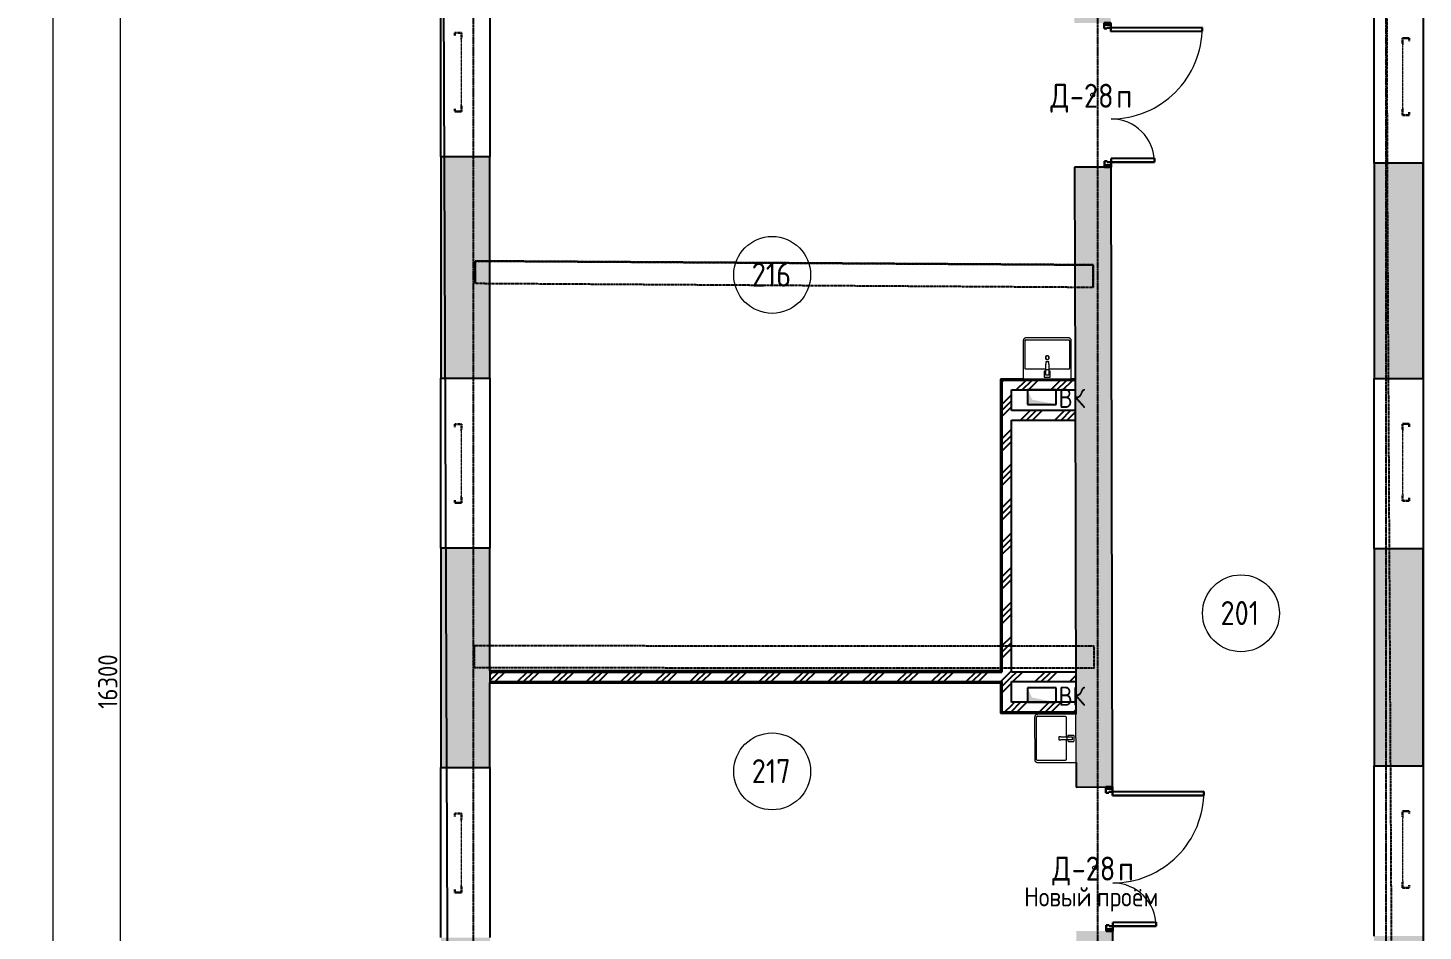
# Model space of a CAD drawing. Header units: millimetres. Extents: x -129048 to 476301, y -5853 to 215316.
# Drawn here: x 97563 to 112083, y 26261 to 35659 of the extents above; entities that cross this region are included whole.
import ezdxf

# ---------------------------------------------------------------- set-up
doc = ezdxf.new("R2010")
doc.units = ezdxf.units.MM
for name, pattern in [('ADSK_Линия сетки', [25, 20, -2.5, 0, -2.5]), ('ADSK_Сверху', [4.5, 3, -1.5]), ('ADSK_Снесено', [4.5, 3, -1.5])]:
    doc.linetypes.add(name, pattern=pattern)
for name, color, linetype, lineweight, true_color in [('_ Окна', 5, 'Continuous', 30, 0x0000ff), ('Линии', 7, 'Continuous', 9, 0x00a600), ('Стены внутренние', 5, 'Continuous', 18, 0x0000ff), ('Стены наружные', 1, 'ADSK_Снесено', 18, 0xff0000), ('Стены штриховка', 5, 'Continuous', 18, 0x0000ff)]:
    doc.layers.add(name, color=color, linetype=linetype, lineweight=lineweight, true_color=true_color)
for name, color, linetype, lineweight in [('Аннотация', 7, 'Continuous', 9), ('Двери', 251, 'Continuous', 18), ('Каркас', 7, 'Continuous', 18), ('Марки дверей', 7, 'Continuous', 20), ('Марки помещений', 7, 'Continuous', 20), ('Окна', 251, 'Continuous', 18), ('Перекрытие', 7, 'Continuous', 18), ('Сантехника', 251, 'Continuous', 18), ('Узлы', 7, 'Continuous', 18)]:
    doc.layers.add(name, color=color, linetype=linetype, lineweight=lineweight)
doc.styles.add('GOST Common_1', font='GOST Common_0.ttf', dxfattribs={"width": 0.9, "height": 200})
doc.styles.add('GOST Common_2', font='GOST Common_0.ttf', dxfattribs={"width": 0.9, "height": 250})
doc.dimstyles.new('ADSK_Основной_2_5_мм', dxfattribs={"dimscale": 304.8, "dimtxt": 251.428749, "dimasz": 0.463911, "dimexe": 0.492126, "dimexo": 0.492126, "dimgap": 0.098425, "dimtad": 1, "dimdec": 1, "dimrnd": 0.1, "dimdsep": 46, "dimtxsty": 'GOST Common_1', "dimblk1": 'OBLIQUE', "dimblk2": 'OBLIQUE', "dimsah": 1, "dimcen": 0.09, "dimdle": 0.492126, "dimazin": 2, "dimtfac": 1, "dimtdec": 4, "dimtix": 1, "dimtmove": 0, "dimatfit": 3, "dimfxl": 1, "dimtvp": 1, "dimtfill": 1, "dimtolj": 1, "dimtzin": 0, "dimlwd": 20, "dimlwe": 20, "dimarcsym": 2})
pattern_1 = [(45, (108139.4, 150), (-179.6051, 179.6051), []), (45, (108202.9, 150), (0, 359.2102), []), (45, (108075.9, 150), (0, 359.2102), [])]

# ---------------------------------------------------------------- blocks, each defined once
blk = doc.blocks.new('Витраж-тент со смещением вовне - 60мм 30 сдвиг-1466956-02 План 2-го этажа маркировочный')
at = {"layer": '_ Окна', "color": 161, "linetype": 'ADSK_Сверху', "true_color": 0xaaaaff}
for p, q in [((-410, 25), (-410, -45)), ((-410, 25), (-380, 25)), ((-410, -45), (-410, 25)), ((410, 25), (380, 25)), ((410, -45), (410, 25)), ((410, -45), (410, 25)), ((-350, -45), (-410, -45)), ((-350, -35), (-350, -45)), ((350, -35), (350, -45)), ((350, -45), (410, -45))]:
    blk.add_line(p, q, dxfattribs=at)
at = {"layer": 'Окна', "color": 161, "linetype": 'ADSK_Сверху', "true_color": 0xaaaaff}
blk.add_line((-350, -45), (350, -45), dxfattribs=at)
blk = doc.blocks.new('Витраж-тент со смещением вовне - 60мм 30 сдвиг-1466943-02 План 2-го этажа маркировочный')
at = {"layer": '_ Окна', "color": 161, "linetype": 'ADSK_Сверху', "true_color": 0xaaaaff}
for p, q in [((-400, 25), (-400, -45)), ((-400, 25), (-370, 25)), ((-400, -45), (-400, 25)), ((400, 25), (370, 25)), ((400, -45), (400, 25)), ((400, -45), (400, 25)), ((-340, -45), (-400, -45)), ((-340, -35), (-340, -45)), ((340, -35), (340, -45)), ((340, -45), (400, -45))]:
    blk.add_line(p, q, dxfattribs=at)
at = {"layer": 'Окна', "color": 161, "linetype": 'ADSK_Сверху', "true_color": 0xaaaaff}
blk.add_line((-340, -45), (340, -45), dxfattribs=at)
blk = doc.blocks.new('AC_Дверь_Двупольная - Д-28п 1500х2200h-2039725-02 План 2-го этажа маркировочный')
at = {"layer": 'Двери', "lineweight": 30}
for p, q in [((-700, 1140), (-660, 1140)), ((-700, 190), (-700, 1140)), ((-660, 1140), (-660, 190)), ((700, 640), (660, 640)), ((660, 640), (660, 190)), ((700, 190), (700, 640)), ((-750, 190), (-730, 190)), ((-750, 120), (-750, 190)), ((-730, 190), (-700, 190)), ((-730, 120), (-730, 190)), ((-730, 190), (-730, 120)), ((-660, 190), (-700, 190)), ((-700, 190), (-700, 150)), ((-700, 150), (-690, 150)), ((-690, 150), (-690, 120)), ((660, 190), (700, 190)), ((700, 150), (690, 150)), ((690, 150), (690, 120)), ((730, 190), (700, 190)), ((700, 190), (700, 150)), ((730, 120), (730, 190)), ((750, 190), (730, 190)), ((730, 190), (730, 120)), ((750, 120), (750, 190)), ((-730, 120), (-750, 120)), ((-690, 120), (-730, 120)), ((690, 120), (730, 120)), ((730, 120), (750, 120))]:
    blk.add_line(p, q, dxfattribs=at)
at = {"layer": 'Двери'}
for centre, radius, start, end in [((-700, 190), 950, 360, 90), ((700, 190), 450, 90, 180)]:
    blk.add_arc(centre, radius, start, end, dxfattribs=at)
blk = doc.blocks.new('Parametric_Porcelain_bathroom_sink_20774 - 500х430мм-2098792-02 План 2-го этажа маркировочный')
at = {"layer": 'Сантехника'}
for p, q in [((-125, 540), (-125, 140)), ((-105, 253), (-105, 540)), ((345, 570), (-95, 570)), ((-95, 550), (345, 550)), ((355, 540), (355, 253)), ((375, 140), (375, 540)), ((140, 319), (110, 319)), ((110, 319), (110, 296)), ((140, 319), (110, 319)), ((110, 236), (110, 296)), ((140, 296), (140, 319)), ((140, 296), (140, 236)), ((110, 243), (-95, 243)), ((93, 221), (93, 162)), ((110, 223), (95, 223)), ((95, 160), (155, 160)), ((110, 201), (110, 236)), ((140, 236), (110, 236)), ((110, 181), (110, 201)), ((140, 181), (110, 181)), ((345, 243), (140, 243)), ((140, 236), (140, 201)), ((155, 223), (140, 223)), ((140, 201), (140, 181)), ((156, 162), (156, 221)), ((-125, 140), (-120, 140)), ((-120, 140), (-115, 140)), ((-115, 140), (365, 140)), ((365, 140), (370, 140)), ((370, 140), (375, 140))]:
    blk.add_line(p, q, dxfattribs=at)
at = {"layer": 'Сантехника', "flags": 128}
for points in [[(-95, 570), (-96, 570), (-97, 570), (-99, 570), (-100, 570), (-101, 569), (-102, 569), (-103, 569), (-104, 568), (-106, 568), (-107, 568), (-108, 567), (-109, 567), (-110, 566), (-111, 565), (-112, 565), (-113, 564), (-114, 563), (-115, 563), (-116, 562), (-117, 561), (-117, 560), (-118, 559), (-119, 558), (-120, 557), (-120, 556), (-121, 555), (-121, 554), (-122, 553), (-123, 552), (-123, 551), (-123, 550), (-124, 549), (-124, 547), (-124, 546), (-125, 545), (-125, 544), (-125, 543), (-125, 542), (-125, 540), (-125, 540)], [(-105, 540), (-105, 540), (-105, 541), (-105, 541), (-105, 542), (-105, 542), (-105, 542), (-105, 543), (-104, 543), (-104, 544), (-104, 544), (-104, 544), (-104, 545), (-104, 545), (-103, 545), (-103, 546), (-103, 546), (-103, 546), (-103, 547), (-102, 547), (-102, 547), (-102, 547), (-101, 548), (-101, 548), (-101, 548), (-100, 548), (-100, 549), (-100, 549), (-99, 549), (-99, 549), (-99, 549), (-98, 549), (-98, 550), (-97, 550), (-97, 550), (-97, 550), (-96, 550), (-96, 550), (-96, 550), (-95, 550), (-95, 550)], [(-105, 541), (-105, 541), (-105, 541), (-105, 540), (-105, 540)], [(-101, 548), (-101, 548), (-102, 548), (-102, 547), (-102, 547), (-102, 547)], [(-95, 550), (-95, 550), (-96, 550), (-96, 550), (-97, 550)], [(375, 540), (375, 541), (375, 542), (375, 544), (375, 545), (374, 546), (374, 547), (374, 548), (373, 549), (373, 551), (373, 552), (372, 553), (372, 554), (371, 555), (370, 556), (370, 557), (369, 558), (368, 559), (368, 560), (367, 561), (366, 562), (365, 562), (364, 563), (363, 564), (362, 565), (361, 565), (360, 566), (359, 566), (358, 567), (357, 568), (356, 568), (355, 568), (354, 569), (352, 569), (351, 569), (350, 570), (349, 570), (348, 570), (347, 570), (345, 570), (345, 570)], [(346, 550), (346, 550), (346, 550), (345, 550), (345, 550)], [(345, 550), (345, 550), (346, 550), (346, 550), (347, 550), (347, 550), (347, 550), (348, 550), (348, 549), (349, 549), (349, 549), (349, 549), (350, 549), (350, 549), (350, 548), (351, 548), (351, 548), (351, 548), (352, 548), (352, 547), (352, 547), (352, 547), (353, 546), (353, 546), (353, 546), (353, 545), (354, 545), (354, 545), (354, 544), (354, 544), (354, 544), (354, 543), (355, 543), (355, 542), (355, 542), (355, 542), (355, 541), (355, 541), (355, 541), (355, 540), (355, 540)], [(353, 546), (353, 546), (353, 547), (352, 547), (352, 547), (352, 547)], [(355, 540), (355, 540), (355, 541), (355, 541), (355, 542)], [(-105, 253), (-105, 253), (-105, 252), (-105, 252), (-105, 252)], [(-95, 243), (-95, 243), (-96, 243), (-96, 243), (-97, 243), (-97, 243), (-97, 243), (-98, 244), (-98, 244), (-99, 244), (-99, 244), (-99, 244), (-100, 244), (-100, 244), (-100, 245), (-101, 245), (-101, 245), (-101, 245), (-102, 246), (-102, 246), (-102, 246), (-102, 246), (-103, 247), (-103, 247), (-103, 247), (-103, 248), (-104, 248), (-104, 248), (-104, 249), (-104, 249), (-104, 250), (-104, 250), (-105, 250), (-105, 251), (-105, 251), (-105, 251), (-105, 252), (-105, 252), (-105, 253), (-105, 253), (-105, 253)], [(-103, 247), (-103, 247), (-103, 247), (-102, 246), (-102, 246), (-102, 246)], [(-96, 243), (-96, 243), (-96, 243), (-95, 243), (-95, 243)], [(355, 253), (355, 253), (355, 252), (355, 252), (355, 252), (355, 251), (355, 251), (355, 250), (354, 250), (354, 250), (354, 249), (354, 249), (354, 249), (354, 248), (353, 248), (353, 248), (353, 247), (353, 247), (353, 247), (352, 246), (352, 246), (352, 246), (351, 245), (351, 245), (351, 245), (350, 245), (350, 245), (350, 244), (349, 244), (349, 244), (349, 244), (348, 244), (348, 244), (347, 243), (347, 243), (347, 243), (346, 243), (346, 243), (346, 243), (345, 243), (345, 243)], [(345, 243), (345, 243), (346, 243), (346, 243), (347, 243)], [(351, 245), (351, 245), (352, 246), (352, 246), (352, 246), (352, 246)], [(355, 252), (355, 252), (355, 253), (355, 253), (355, 253)]]:
    blk.add_lwpolyline(points, dxfattribs=at)
at = {"layer": 'Сантехника'}
for centre, radius, start, end in [((95, 221), 1.87, 120, 150), ((95, 221), 1.87, 90, 180), ((95, 221), 1.87, 120, 150), ((95, 221), 1.87, 120, 150), ((95, 162), 1.49, 180, 270), ((155, 221), 1.87, 0, 90), ((155, 162), 1.49, 270, 360), ((155, 221), 1.87, 30, 60), ((155, 221), 1.87, 30, 60), ((155, 221), 1.87, 30, 60)]:
    blk.add_arc(centre, radius, start, end, dxfattribs=at)
blk = doc.blocks.new('Parametric_Porcelain_bathroom_sink_20774 - 500х430мм-2098793-02 План 2-го этажа маркировочный')
at = {"layer": 'Сантехника'}
for p, q in [((345, 436), (-95, 436)), ((-125, 406), (-125, 6)), ((-105, 119), (-105, 406)), ((-95, 416), (345, 416)), ((355, 406), (355, 119)), ((375, 6), (375, 406)), ((140, 185), (110, 185)), ((110, 185), (110, 162)), ((140, 185), (110, 185)), ((110, 102), (110, 162)), ((140, 162), (140, 185)), ((140, 162), (140, 102)), ((-125, 6), (-120, 6)), ((-120, 6), (-115, 6)), ((-115, 6), (365, 6)), ((110, 109), (-95, 109)), ((93, 87), (93, 28)), ((110, 89), (95, 89)), ((95, 26), (155, 26)), ((110, 67), (110, 102)), ((140, 102), (110, 102)), ((110, 47), (110, 67)), ((140, 47), (110, 47)), ((345, 109), (140, 109)), ((140, 102), (140, 67)), ((155, 89), (140, 89)), ((140, 67), (140, 47)), ((156, 28), (156, 87)), ((365, 6), (370, 6)), ((370, 6), (375, 6))]:
    blk.add_line(p, q, dxfattribs=at)
at = {"layer": 'Сантехника', "flags": 128}
for points in [[(-95, 436), (-96, 436), (-97, 436), (-99, 436), (-100, 436), (-101, 435), (-102, 435), (-103, 435), (-104, 434), (-106, 434), (-107, 434), (-108, 433), (-109, 433), (-110, 432), (-111, 431), (-112, 431), (-113, 430), (-114, 429), (-115, 429), (-116, 428), (-117, 427), (-117, 426), (-118, 425), (-119, 424), (-120, 423), (-120, 422), (-121, 421), (-121, 420), (-122, 419), (-123, 418), (-123, 417), (-123, 416), (-124, 415), (-124, 413), (-124, 412), (-125, 411), (-125, 410), (-125, 409), (-125, 408), (-125, 406), (-125, 406)], [(375, 406), (375, 407), (375, 408), (375, 410), (375, 411), (374, 412), (374, 413), (374, 414), (373, 415), (373, 417), (373, 418), (372, 419), (372, 420), (371, 421), (370, 422), (370, 423), (369, 424), (368, 425), (368, 426), (367, 427), (366, 428), (365, 428), (364, 429), (363, 430), (362, 431), (361, 431), (360, 432), (359, 432), (358, 433), (357, 434), (356, 434), (355, 434), (354, 435), (352, 435), (351, 435), (350, 436), (349, 436), (348, 436), (347, 436), (345, 436), (345, 436)], [(-105, 406), (-105, 406), (-105, 407), (-105, 407), (-105, 408), (-105, 408), (-105, 408), (-105, 409), (-104, 409), (-104, 410), (-104, 410), (-104, 410), (-104, 411), (-104, 411), (-103, 411), (-103, 412), (-103, 412), (-103, 412), (-103, 413), (-102, 413), (-102, 413), (-102, 413), (-101, 414), (-101, 414), (-101, 414), (-100, 414), (-100, 415), (-100, 415), (-99, 415), (-99, 415), (-99, 415), (-98, 415), (-98, 416), (-97, 416), (-97, 416), (-97, 416), (-96, 416), (-96, 416), (-96, 416), (-95, 416), (-95, 416)], [(-105, 407), (-105, 407), (-105, 407), (-105, 406), (-105, 406)], [(-101, 414), (-101, 414), (-102, 414), (-102, 413), (-102, 413), (-102, 413)], [(-95, 416), (-95, 416), (-96, 416), (-96, 416), (-97, 416)], [(346, 416), (346, 416), (346, 416), (345, 416), (345, 416)], [(345, 416), (345, 416), (346, 416), (346, 416), (347, 416), (347, 416), (347, 416), (348, 416), (348, 415), (349, 415), (349, 415), (349, 415), (350, 415), (350, 415), (350, 414), (351, 414), (351, 414), (351, 414), (352, 414), (352, 413), (352, 413), (352, 413), (353, 412), (353, 412), (353, 412), (353, 411), (354, 411), (354, 411), (354, 410), (354, 410), (354, 410), (354, 409), (355, 409), (355, 408), (355, 408), (355, 408), (355, 407), (355, 407), (355, 407), (355, 406), (355, 406)], [(353, 412), (353, 412), (353, 413), (352, 413), (352, 413), (352, 413)], [(355, 406), (355, 406), (355, 407), (355, 407), (355, 408)], [(-105, 119), (-105, 119), (-105, 118), (-105, 118), (-105, 118)], [(-95, 109), (-95, 109), (-96, 109), (-96, 109), (-97, 109), (-97, 109), (-97, 109), (-98, 110), (-98, 110), (-99, 110), (-99, 110), (-99, 110), (-100, 110), (-100, 110), (-100, 111), (-101, 111), (-101, 111), (-101, 111), (-102, 112), (-102, 112), (-102, 112), (-102, 112), (-103, 113), (-103, 113), (-103, 113), (-103, 114), (-104, 114), (-104, 114), (-104, 115), (-104, 115), (-104, 116), (-104, 116), (-105, 116), (-105, 117), (-105, 117), (-105, 117), (-105, 118), (-105, 118), (-105, 119), (-105, 119), (-105, 119)], [(-103, 113), (-103, 113), (-103, 113), (-102, 112), (-102, 112), (-102, 112)], [(-96, 109), (-96, 109), (-96, 109), (-95, 109), (-95, 109)], [(355, 119), (355, 119), (355, 118), (355, 118), (355, 118), (355, 117), (355, 117), (355, 116), (354, 116), (354, 116), (354, 115), (354, 115), (354, 115), (354, 114), (353, 114), (353, 114), (353, 113), (353, 113), (353, 113), (352, 112), (352, 112), (352, 112), (351, 111), (351, 111), (351, 111), (350, 111), (350, 111), (350, 110), (349, 110), (349, 110), (349, 110), (348, 110), (348, 110), (347, 109), (347, 109), (347, 109), (346, 109), (346, 109), (346, 109), (345, 109), (345, 109)], [(345, 109), (345, 109), (346, 109), (346, 109), (347, 109)], [(351, 111), (351, 111), (352, 112), (352, 112), (352, 112), (352, 112)], [(355, 118), (355, 118), (355, 119), (355, 119), (355, 119)]]:
    blk.add_lwpolyline(points, dxfattribs=at)
at = {"layer": 'Сантехника'}
for centre, radius, start, end in [((125, 230), 20, 0, 180), ((125, 230), 20, 180, 360), ((125, 230), 18.2, 165.1578, 180), ((125, 230), 18.2, 180, 191.3408), ((125, 230), 16.3, 175.3673, 180), ((125, 230), 16.3, 175.3673, 180), ((125, 230), 16.3, 180, 198.6206), ((125, 230), 16.3, 180, 198.6206), ((125, 230), 18.2, 208.9833, 219.7338), ((125, 230), 18.2, 95.8453, 146.6627), ((125, 230), 16.3, 216.8749, 225), ((125, 230), 16.3, 216.8749, 225), ((125, 230), 18.2, 232.7593, 242.7191), ((125, 230), 18.2, 265.131, 274.1833), ((125, 230), 18.2, 85.131, 94.1833), ((125, 230), 18.2, 275.8453, 326.6627), ((125, 230), 18.2, 52.7593, 62.7191), ((125, 230), 16.3, 36.8749, 45), ((125, 230), 16.3, 36.8749, 45), ((125, 230), 18.2, 45, 49.4056), ((125, 230), 18.2, 28.9833, 39.7338), ((125, 230), 16.3, 0, 18.6206), ((125, 230), 16.3, 0, 18.6206), ((125, 230), 16.3, 355.3673, 360), ((125, 230), 16.3, 355.3673, 360), ((125, 230), 18.2, 0, 11.3408), ((125, 230), 18.2, 345.1578, 360), ((95, 87), 1.87, 120, 150), ((95, 87), 1.87, 90, 180), ((95, 87), 1.87, 120, 150), ((95, 87), 1.87, 120, 150), ((95, 28), 1.49, 180, 270), ((155, 87), 1.87, 0, 90), ((155, 28), 1.49, 270, 360), ((155, 87), 1.87, 30, 60), ((155, 87), 1.87, 30, 60), ((155, 87), 1.87, 30, 60)]:
    blk.add_arc(centre, radius, start, end, dxfattribs=at)
blk = doc.blocks.new('ADSK_Марка_Помещение_ОдноЗначение - Номер-247393-02 План 2-го этажа маркировочный')
at = {"layer": 'Марки помещений'}
blk.add_circle((0, 0), 4, dxfattribs=at)
blk = doc.blocks.new('_Oblique')
at = {"color": 0, "linetype": 'ByBlock', "lineweight": -2}
blk.add_line((-0.5, -0.5), (0.5, 0.5), dxfattribs=at)
blk = doc.blocks.new('*D1571')
at = {"color": 0, "lineweight": 20, "transparency": 16777216}
for p, q in [((98524, 37157), (98524, 20557)), ((98474, 37007), (98374, 37007)), ((98474, 20707), (98374, 20707))]:
    blk.add_line(p, q, dxfattribs=at)
at = {"layer": 'Defpoints', "color": 0, "transparency": 16777216}
for p in [(98624, 37007), (98524, 20707), (98624, 20707)]:
    blk.add_point(p, dxfattribs=at)
at = {"color": 0, "lineweight": 20, "transparency": 16777216, "xscale": 141.4, "yscale": 141.4, "zscale": 141.4}
for p, rotation in [((98524, 37007), 90), ((98524, 20707), 270)]:
    blk.add_blockref('_Oblique', p, dxfattribs=dict(at, rotation=rotation))
at = {"color": 0, "lineweight": 25, "transparency": 16777216, "insert": (98394, 28857), "char_height": 200, "width": 889.8, "attachment_point": 5, "rotation": 90, "style": 'GOST Common_1', "bg_fill": 3, "box_fill_scale": 1.1, "bg_fill_color": 256, "bg_fill_true_color": 13158600, "bg_fill_transparency": 0}
blk.add_mtext('\\A1;16300', dxfattribs=at)
blk = doc.blocks.new('*D1577')
at = {"color": 0, "lineweight": 20, "transparency": 16777216}
for p, q in [((97824, 43657), (97824, -1843)), ((97774, 43507), (97674, 43507)), ((97774, -1693), (97674, -1693))]:
    blk.add_line(p, q, dxfattribs=at)
at = {"layer": 'Defpoints', "color": 0, "transparency": 16777216}
for p in [(97924, 43507), (97824, -1693), (97924, -1693)]:
    blk.add_point(p, dxfattribs=at)
at = {"color": 0, "lineweight": 20, "transparency": 16777216, "xscale": 141.4, "yscale": 141.4, "zscale": 141.4}
for p, rotation in [((97824, 43507), 90), ((97824, -1693), 270)]:
    blk.add_blockref('_Oblique', p, dxfattribs=dict(at, rotation=rotation))
at = {"color": 0, "lineweight": 25, "transparency": 16777216, "insert": (97694, 20907), "char_height": 200, "width": 971.62, "attachment_point": 5, "rotation": 90, "style": 'GOST Common_1', "bg_fill": 3, "box_fill_scale": 1.1, "bg_fill_color": 256, "bg_fill_true_color": 13158600, "bg_fill_transparency": 0}
blk.add_mtext('\\A1;45200', dxfattribs=at)
blk = doc.blocks.new('ADSK_Марка_Дверь - Типоразмер_ADSK_Марка-58376-02 План 2-го этажа маркировочный')
at = {"layer": 'Марки дверей', "lineweight": 9}
blk.add_circle((0, 0), 0.2, dxfattribs=at)
blk = doc.blocks.new('ADSK_Марка_Дверь - Марка типа и комментарии-2020407-02 План 2-го этажа маркировочный')
at = {"layer": 'Марки дверей', "lineweight": 9}
blk.add_circle((0, 0), 0.2, dxfattribs=at)

msp = doc.modelspace()

# ---------------------------------------------------------------- hatches: boundary and pattern name
at = {"layer": 'Стены внутренние', "lineweight": 25, "true_color": 0x636466}
h = msp.add_hatch(color=251, dxfattribs=at)
h.paths.add_polyline_path([(108732.15304, 21070.99148), (108866.81674, 21070.99148), (108863.45847, 22528.12775), (108483.45948, 22527.25196), (108486.81573, 21070.99148), (108670.68535, 21070.99148)])
h.paths.add_polyline_path([(108480.3963, 23856.3509), (108860.3953, 23857.22668), (108854.85511, 26261.09019), (108474.85612, 26260.2144), (108475.46318, 25996.81269)])
h.paths.add_polyline_path([(108471.39907, 27760.21042), (108851.39806, 27761.0862), (108836.53175, 34211.51383), (108456.53276, 34210.63805), (108470.80947, 28016.03809)])
h.paths.add_polyline_path([(108470.80197, 28021.78904), (108470.79919, 28021.7896), (108486.204, 28021.78958)])
h.paths.add_polyline_path([(108453.07572, 35710.63407), (108833.07471, 35711.50985), (108830.26373, 36931.1806), (108450.25879, 36932.88663), (108452.91125, 35781.99437)])
h = msp.add_hatch(dxfattribs=at)
h.set_pattern_fill('FP_1', color=251, style=0, pattern_type=2)
h.set_pattern_definition(pattern_1)
h.paths.add_polyline_path([(107698.30993, 28541.78823), (107798.30993, 28541.78823), (107798.30993, 31991.75169), (107698.30993, 31991.75169), (107698.30993, 28850.82401)])
h = msp.add_hatch(dxfattribs=at)
h.set_pattern_fill('FP_1', color=251, style=0, pattern_type=2)
h.set_pattern_definition(pattern_1)
h.paths.add_polyline_path([(108456.53276, 31891.75169), (108461.8771, 31891.75169), (108461.64663, 31991.75169), (107798.30993, 31991.75169), (107798.30993, 31891.75169), (108233.86268, 31891.75169)])
h = msp.add_hatch(dxfattribs=at)
h.set_pattern_fill('FP_1', color=251, style=0, pattern_type=2)
h.set_pattern_definition(pattern_1)
h.paths.add_polyline_path([(108462.60308, 31576.75169), (108462.37261, 31676.75169), (107798.30993, 31676.75169), (107798.30993, 31576.75169), (108456.53276, 31576.75169)])
h = msp.add_hatch(dxfattribs=at)
h.set_pattern_fill('FP_1', color=251, style=0, pattern_type=2)
h.set_pattern_definition(pattern_1)
h.paths.add_polyline_path([(107698.30993, 28856.78823), (107698.30993, 28956.78823), (102370.64834, 28956.78823), (102370.64834, 28856.78823), (107694.49308, 28856.78823)])
h = msp.add_hatch(dxfattribs=at)
h.set_pattern_fill('FP_1', color=251, style=0, pattern_type=2)
h.set_pattern_definition(pattern_1)
h.paths.add_polyline_path([(108468.87179, 28856.78823), (108468.64132, 28956.78823), (107798.30993, 28956.78823), (107798.30993, 28856.78823), (108456.53276, 28856.78823)])
h = msp.add_hatch(dxfattribs=at)
h.set_pattern_fill('FP_1', color=251, style=0, pattern_type=2)
h.set_pattern_definition(pattern_1)
h.paths.add_polyline_path([(108456.53276, 28541.78823), (108469.59777, 28541.78823), (108469.3673, 28641.78823), (107798.30993, 28641.78823), (107798.30993, 28541.78823), (108362.56751, 28541.78823)])
at = {"layer": 'Стены наружные', "linetype": 'Continuous', "lineweight": 25, "true_color": 0x636466}
h = msp.add_hatch(color=251, dxfattribs=at)
h.paths.add_polyline_path([(111849.52038, 21068.63165), (112082.89859, 21068.63165), (112082.89859, 22219.90769), (111572.89859, 22219.90769), (111572.89859, 21068.63165), (111741.84378, 21068.63165)])
h.paths.add_polyline_path([(111741.84378, 23989.90769), (112082.89859, 23989.90769), (112082.89859, 26209.79349), (111572.89859, 26209.79349), (111572.89859, 23989.90769), (111735.52713, 23989.90769)])
h.paths.add_polyline_path([(112082.89859, 27979.79349), (112082.89859, 30239.62246), (111572.89859, 30239.62246), (111572.89859, 27979.79349), (111741.84378, 27979.79349)])
h.paths.add_polyline_path([(111718.83169, 32009.62246), (112082.89859, 32009.62246), (112082.89859, 34251.89843), (111572.89859, 34251.89843), (111572.89859, 32009.62246)])
h.paths.add_polyline_path([(111710.47893, 36021.89843), (112082.89859, 36021.89843), (112082.89859, 43878.86858), (111572.89859, 43878.86858), (111572.89859, 36021.89843), (111708.22595, 36021.89843)])
h = msp.add_hatch(color=251, dxfattribs=at)
h.paths.add_polyline_path([(101860.64834, 21135.08267), (102370.64834, 21135.08267), (102370.64834, 22236.9956), (101860.64834, 22236.9956)])
h.paths.add_polyline_path([(101860.64834, 24006.9956), (102370.64834, 24006.9956), (102370.64834, 26193.20786), (101860.64834, 26193.20786), (101860.64834, 25996.81269)])
h.paths.add_polyline_path([(102257.59757, 27963.20786), (102370.64834, 27963.20786), (102370.64834, 30245.54651), (101860.64834, 30245.54651), (101860.64834, 27963.20786)])
h.paths.add_polyline_path([(102370.64834, 32015.54651), (102370.64834, 34317.55758), (101860.64834, 34317.55758), (101860.64834, 32015.54651), (102262.5248, 32015.54651)])
h.paths.add_polyline_path([(101860.64834, 36087.55758), (102370.64834, 36087.55758), (102370.64834, 43368.86858), (101860.64834, 43368.86858), (101860.64834, 39043.7216)])
at = {"layer": 'Узлы', "lineweight": 25, "true_color": 0x636466}
for points in [[(108264.49243, 31741.58502), (108013.98991, 31791.0825), (107964.49243, 31891.58502), (107964.49243, 31741.58502), (108233.86268, 31741.58502)], [(108013.98991, 28641.78823), (108264.49243, 28641.78823), (108013.98991, 28691.2857), (107964.49243, 28791.78823), (107964.49243, 28641.78823)]]:
    msp.add_hatch(color=251, dxfattribs=at).paths.add_polyline_path(points)

# ---------------------------------------------------------------- linework, layer by layer
at = {"linetype": 'ADSK_Линия сетки', "lineweight": 25}
for p, q in [((102199.30993, -3863.55169), (102199.30993, 44571.85247)), ((108699.30993, -3863.55169), (108699.30993, 44571.85247)), ((111699.30993, -3863.55169), (111699.30993, 44571.85247))]:
    msp.add_line(p, q, dxfattribs=at)
at = {"color": 251, "lineweight": 25, "true_color": 0x636466}
msp.add_lwpolyline([(108429.89827, 8679.25245), (101998.3575, 8679.25245), (101860.64834, 43878.86858), (112082.89859, 43878.86858), (112082.89859, 21068.63165), (111469.49439, 21068.63165), (111521.03284, 13231.21845)], dxfattribs=at)
at = {"layer": 'Каркас', "color": 251, "linetype": 'ADSK_Сверху', "lineweight": 25, "true_color": 0x636466}
for p, q in [((102217.74752, 33233.40481), (102216.26782, 32998.40947)), ((102216.26782, 32998.40947), (102217.00767, 33115.90714)), ((102217.00767, 33115.90714), (102216.74566, 32998.40646)), ((102217.00767, 33115.90714), (102217.74752, 33233.40481)), ((102217.74752, 33233.40481), (108649.88949, 33192.90333)), ((108649.88949, 33192.90333), (102217.74752, 33233.40481)), ((108648.40979, 32957.90799), (108649.88949, 33192.90333)), ((108649.88949, 33192.90333), (108648.40979, 32957.90799)), ((102216.26782, 32998.40947), (102216.74566, 32998.40646)), ((108648.40979, 32957.90799), (102216.26782, 32998.40947)), ((108648.40979, 32957.90799), (102216.74566, 32998.40646)), ((102208.15688, 29228.61316), (102208.01198, 28999.81321)), ((102208.08443, 29114.21319), (102208.15688, 29228.61316)), ((108658.36087, 29224.52817), (102208.15688, 29228.61316)), ((108658.21597, 28995.72822), (108658.36087, 29224.52817)), ((108658.21597, 28995.72822), (102208.01198, 28999.81321))]:
    msp.add_line(p, q, dxfattribs=at)
at = {"layer": 'Линии', "color": 251, "lineweight": 25, "true_color": 0x636466}
for p, q in [((107964.49243, 31891.58502), (107964.49243, 31741.58502)), ((108264.49243, 31891.58502), (107964.49243, 31891.58502)), ((108264.49243, 31741.58502), (108264.49243, 31891.58502)), ((107964.49243, 31741.58502), (108264.49243, 31741.58502)), ((107964.49243, 28791.78823), (107964.49243, 28641.78823)), ((108264.49243, 28791.78823), (107964.49243, 28791.78823)), ((108264.49243, 28641.78823), (108264.49243, 28791.78823)), ((107964.49243, 28641.78823), (108264.49243, 28641.78823))]:
    msp.add_line(p, q, dxfattribs=at)
at = {"layer": 'Перекрытие', "color": 251, "linetype": 'ADSK_Сверху', "lineweight": 25, "true_color": 0x636466}
for p, q in [((111700.18094, 37049.11576), (111709.97167, 33885.48486)), ((111709.97167, 33885.48486), (111754.97172, 25609.47513))]:
    msp.add_line(p, q, dxfattribs=at)
at = {"layer": 'Стены внутренние', "color": 251, "lineweight": 25, "true_color": 0x636466}
for p, q in [((108766.53194, 34211.35251), (108456.53276, 34210.63805)), ((108456.53276, 34210.63805), (108461.61898, 32003.75169)), ((108851.39806, 27761.0862), (108836.53175, 34211.51383)), ((107686.30993, 32003.75169), (107686.30993, 28968.78823)), ((107921.78935, 32003.75169), (107686.30993, 32003.75169)), ((108461.61898, 32003.75169), (108421.44861, 32003.75169)), ((108461.62359, 32001.75169), (108469.62082, 28531.78823)), ((107798.30993, 31676.75169), (107798.30993, 31891.75169)), ((107798.30993, 31891.75169), (108461.8771, 31891.75169)), ((108462.37261, 31676.75169), (107798.30993, 31676.75169)), ((107798.30993, 28956.78823), (107798.30993, 31576.75169)), ((107798.30993, 31576.75169), (108462.60308, 31576.75169)), ((107686.30993, 28968.78823), (102370.64834, 28968.78823)), ((102370.64834, 28966.78823), (102370.64834, 28846.78823)), ((108468.64132, 28956.78823), (107798.30993, 28956.78823)), ((102370.64834, 28844.78823), (107686.30993, 28844.78823)), ((107686.30993, 28844.78823), (107686.30993, 28529.78823)), ((107798.30993, 28641.78823), (107798.30993, 28856.78823)), ((107798.30993, 28856.78823), (108468.87179, 28856.78823)), ((108469.3673, 28641.78823), (107798.30993, 28641.78823)), ((107686.30993, 28529.78823), (108469.62543, 28529.78823)), ((108469.62543, 28529.78823), (108469.65578, 28516.6179)), ((108470.80734, 28016.95997), (108471.39907, 27760.21042)), ((108471.39907, 27760.21042), (108781.39825, 27760.92488)), ((108866.81674, 21070.99148), (108854.85511, 26261.09019))]:
    msp.add_line(p, q, dxfattribs=at)
at = {"layer": 'Стены внутренние', "color": 251, "linetype": 'ADSK_Сверху', "lineweight": 25, "true_color": 0x636466}
msp.add_line((107798.30993, 29401.4726), (107798.30993, 30179.92917), dxfattribs=at)
at = {"layer": 'Стены наружные', "color": 251, "linetype": 'Continuous', "lineweight": 25, "true_color": 0x636466}
for p, q in [((101860.64834, 34317.55758), (101860.64834, 36087.55758)), ((102370.64834, 36087.55758), (102370.64834, 34317.55758)), ((111572.89859, 34251.89843), (111572.89859, 36021.89843)), ((112082.89859, 36021.89843), (112082.89859, 34251.89843)), ((101860.64834, 34317.55758), (101860.64834, 32015.54651)), ((102370.64834, 34317.55758), (101860.64834, 34317.55758)), ((102370.64834, 32015.54651), (102370.64834, 34317.55758)), ((112082.89859, 34251.89843), (111572.89859, 34251.89843)), ((111572.89859, 34251.89843), (111572.89859, 32009.62246)), ((112082.89859, 32009.62246), (112082.89859, 34251.89843)), ((101860.64834, 32015.54651), (102370.64834, 32015.54651)), ((101860.64834, 30245.54651), (101860.64834, 32015.54651)), ((102370.64834, 32015.54651), (102370.64834, 30245.54651)), ((111572.89859, 32009.62246), (112082.89859, 32009.62246)), ((111572.89859, 30239.62246), (111572.89859, 32009.62246)), ((112082.89859, 32009.62246), (112082.89859, 30239.62246)), ((101860.64834, 30245.54651), (101860.64834, 27963.20786)), ((102370.64834, 30245.54651), (101860.64834, 30245.54651)), ((102370.64834, 28968.78823), (102370.64834, 30245.54651)), ((112082.89859, 30239.62246), (111572.89859, 30239.62246)), ((111572.89859, 30239.62246), (111572.89859, 27979.79349)), ((112082.89859, 27979.79349), (112082.89859, 30239.62246)), ((102370.64834, 27963.20786), (102370.64834, 28844.78823)), ((101860.64834, 27963.20786), (102370.64834, 27963.20786)), ((101860.64834, 26193.20786), (101860.64834, 27963.20786)), ((102370.64834, 27963.20786), (102370.64834, 26193.20786)), ((111572.89859, 27979.79349), (112082.89859, 27979.79349)), ((111572.89859, 26209.79349), (111572.89859, 27979.79349)), ((112082.89859, 27979.79349), (112082.89859, 26209.79349))]:
    msp.add_line(p, q, dxfattribs=at)
at = {"layer": 'Стены штриховка', "color": 251, "lineweight": 25, "true_color": 0x636466}
for p, q in [((108461.62359, 32001.75169), (107686.30993, 32001.75169)), ((107688.30993, 32003.75169), (107688.30993, 28956.78823)), ((107698.30993, 32001.75169), (107698.30993, 32003.75169)), ((107698.30993, 31991.75169), (107698.30993, 28956.78823)), ((108461.64663, 31991.75169), (107698.30993, 31991.75169)), ((108461.62359, 32001.75169), (108461.61898, 32003.75169)), ((102370.64834, 28968.78823), (102370.64834, 28966.78823)), ((102370.64834, 28966.78823), (107686.30993, 28966.78823)), ((102370.64834, 28956.78823), (107698.30993, 28956.78823)), ((102370.64834, 28856.78823), (107698.30993, 28856.78823)), ((102370.64834, 28846.78823), (102370.64834, 28844.78823)), ((102370.64834, 28846.78823), (107688.30993, 28846.78823)), ((107688.30993, 28846.78823), (107688.30993, 28529.78823)), ((107698.30993, 28856.78823), (107698.30993, 28541.78823)), ((107686.30993, 28531.78823), (108469.62082, 28531.78823)), ((107698.30993, 28541.78823), (108469.59777, 28541.78823)), ((107698.30993, 28529.78823), (107698.30993, 28531.78823)), ((108469.62543, 28529.78823), (108469.62082, 28531.78823))]:
    msp.add_line(p, q, dxfattribs=at)

# ---------------------------------------------------------------- block references
at = {"layer": '_ Окна', "color": 251, "linetype": 'ADSK_Сверху', "lineweight": 25, "true_color": 0x636466}
for name, p, rotation in [('Витраж-тент со смещением вовне - 60мм 30 сдвиг-1466956-02 План 2-го этажа маркировочный', (102030.64834, 35197.55758), 89.99999999999893), ('Витраж-тент со смещением вовне - 60мм 30 сдвиг-1466943-02 План 2-го этажа маркировочный', (111912.89859, 35151.89843), 269.9999999999995), ('Витраж-тент со смещением вовне - 60мм 30 сдвиг-1466956-02 План 2-го этажа маркировочный', (102030.64834, 31125.54651), 89.99999999999893), ('Витраж-тент со смещением вовне - 60мм 30 сдвиг-1466943-02 План 2-го этажа маркировочный', (111912.89859, 31139.62246), 269.9999999999995), ('Витраж-тент со смещением вовне - 60мм 30 сдвиг-1466956-02 План 2-го этажа маркировочный', (102030.64834, 27073.20786), 89.99999999999893), ('Витраж-тент со смещением вовне - 60мм 30 сдвиг-1466943-02 План 2-го этажа маркировочный', (111912.89859, 27109.79349), 269.9999999999995)]:
    msp.add_blockref(name, p, dxfattribs=dict(at, rotation=rotation))
at = {"layer": 'Двери', "color": 251, "lineweight": 25, "true_color": 0x636466, "rotation": 270.1320494497893}
for p in [(108644.80373, 34961.07395), (108663.12709, 27010.6503)]:
    msp.add_blockref('AC_Дверь_Двупольная - Д-28п 1500х2200h-2039725-02 План 2-го этажа маркировочный', p, dxfattribs=at)
at = {"layer": 'Марки дверей', "color": 251, "lineweight": 25, "true_color": 0x636466, "xscale": 99.99999999999993, "yscale": 99.99999999999993, "zscale": 99.99999999999993}
for name, p in [('ADSK_Марка_Дверь - Типоразмер_ADSK_Марка-58376-02 План 2-го этажа маркировочный', (108644.80373, 34961.07395)), ('ADSK_Марка_Дверь - Марка типа и комментарии-2020407-02 План 2-го этажа маркировочный', (108663.12709, 26919.43708))]:
    msp.add_blockref(name, p, dxfattribs=at)
at = {"layer": 'Марки помещений', "color": 251, "lineweight": 25, "true_color": 0x636466, "xscale": 99.99999999999993, "yscale": 99.99999999999993, "zscale": 99.99999999999993}
for p in [(105308.56693, 33089.06708), (110187.47839, 29567.54041), (105308.56693, 27922.5365)]:
    msp.add_blockref('ADSK_Марка_Помещение_ОдноЗначение - Номер-247393-02 План 2-го этажа маркировочный', p, dxfattribs=at)
at = {"layer": 'Сантехника', "color": 251, "lineweight": 25, "true_color": 0x636466}
msp.add_blockref('Parametric_Porcelain_bathroom_sink_20774 - 500х430мм-2098793-02 План 2-го этажа маркировочный', (108046.61898, 31997.75169), dxfattribs=at)
at = {"layer": 'Сантехника', "color": 251, "lineweight": 25, "true_color": 0x636466, "rotation": 90.13204944978935}
msp.add_blockref('Parametric_Porcelain_bathroom_sink_20774 - 500х430мм-2098792-02 План 2-го этажа маркировочный', (108610.51928, 28142.11192), dxfattribs=at)

# ---------------------------------------------------------------- texts
at = {"layer": 'Аннотация', "color": 251, "lineweight": 25, "true_color": 0x636466, "char_height": 200, "width": 360.759375, "attachment_point": 1, "style": 'GOST Common_2'}
for insert in [(108290.60095, 31904.8602), (108290.60095, 28805.06341)]:
    msp.add_mtext('ВК', dxfattribs=dict(at, insert=insert))
at = {"layer": 'Марки дверей', "color": 251, "lineweight": 25, "true_color": 0x636466, "attachment_point": 1}
for s, insert, char_height, width, style in [('\\fGOST Common|b0|i0|c204|p34|;\\W.9;Д', (108204.97446, 35078.08704), 250, 245.316375, 'GOST Common_1'), ('-28', (108407.38071, 35078.08704), 250, 584.4301875, 'GOST Common_1'), ('\\fGOST Common|b0|i0|c204|p34|;\\W.9;п', (108889.58384, 35078.08704), 250, 194.8100625, 'GOST Common_1'), ('\\fGOST Common|b0|i0|c204|p34|;\\W.9;Д', (108223.29782, 27036.45017), 250, 245.316375, 'GOST Common_1'), ('-28', (108425.70407, 27036.45017), 250, 584.4301875, 'GOST Common_1'), ('\\fGOST Common|b0|i0|c204|p34|;\\W.9;п', (108907.90719, 27036.45017), 250, 194.8100625, 'GOST Common_1'), ('Новый', (107931.69782, 26717.54903), 200, 836.96175, 'GOST Common_2'), ('проём', (108687.74469, 26717.54903), 200, 815.3161875, 'GOST Common_2')]:
    msp.add_mtext(s, dxfattribs=dict(at, insert=insert, char_height=char_height, width=width, style=style))
at = {"layer": 'Марки помещений', "color": 251, "lineweight": 25, "true_color": 0x636466, "char_height": 250, "width": 526.7086875, "attachment_point": 1, "style": 'GOST Common_1'}
for s, insert in [('216', (105096.15967, 33216.79215)), ('201', (109975.07113, 29695.26548)), ('217', (105096.15967, 28050.26158))]:
    msp.add_mtext(s, dxfattribs=dict(at, insert=insert))

# ---------------------------------------------------------------- dimensions: what is measured, and where the dimension line sits
at = {"lineweight": 25}
for base, p1, p2, override, picture, middle in [((97824.19015, -1693.21172), (97924.17505, 43506.78828), (97924.17505, -1693.21172), {"dimpost": '<>', "dimfxl": 45200}, '*D1577', (97694.19015, 20906.78828)), ((98524.19015, 20706.78828), (98624.17505, 37006.78828), (98624.17505, 20706.78828), {"dimpost": '<>', "dimfxl": 16300}, '*D1571', (98394.19015, 28856.78828))]:
    dim = msp.add_linear_dim(base=base, p1=p1, p2=p2, angle=90, dimstyle='ADSK_Основной_2_5_мм', override=override, dxfattribs=at)
    dim.commit()
    dim.dimension.update_dxf_attribs({"geometry": picture, "text_midpoint": middle})

doc.saveas('drawing.dxf')
